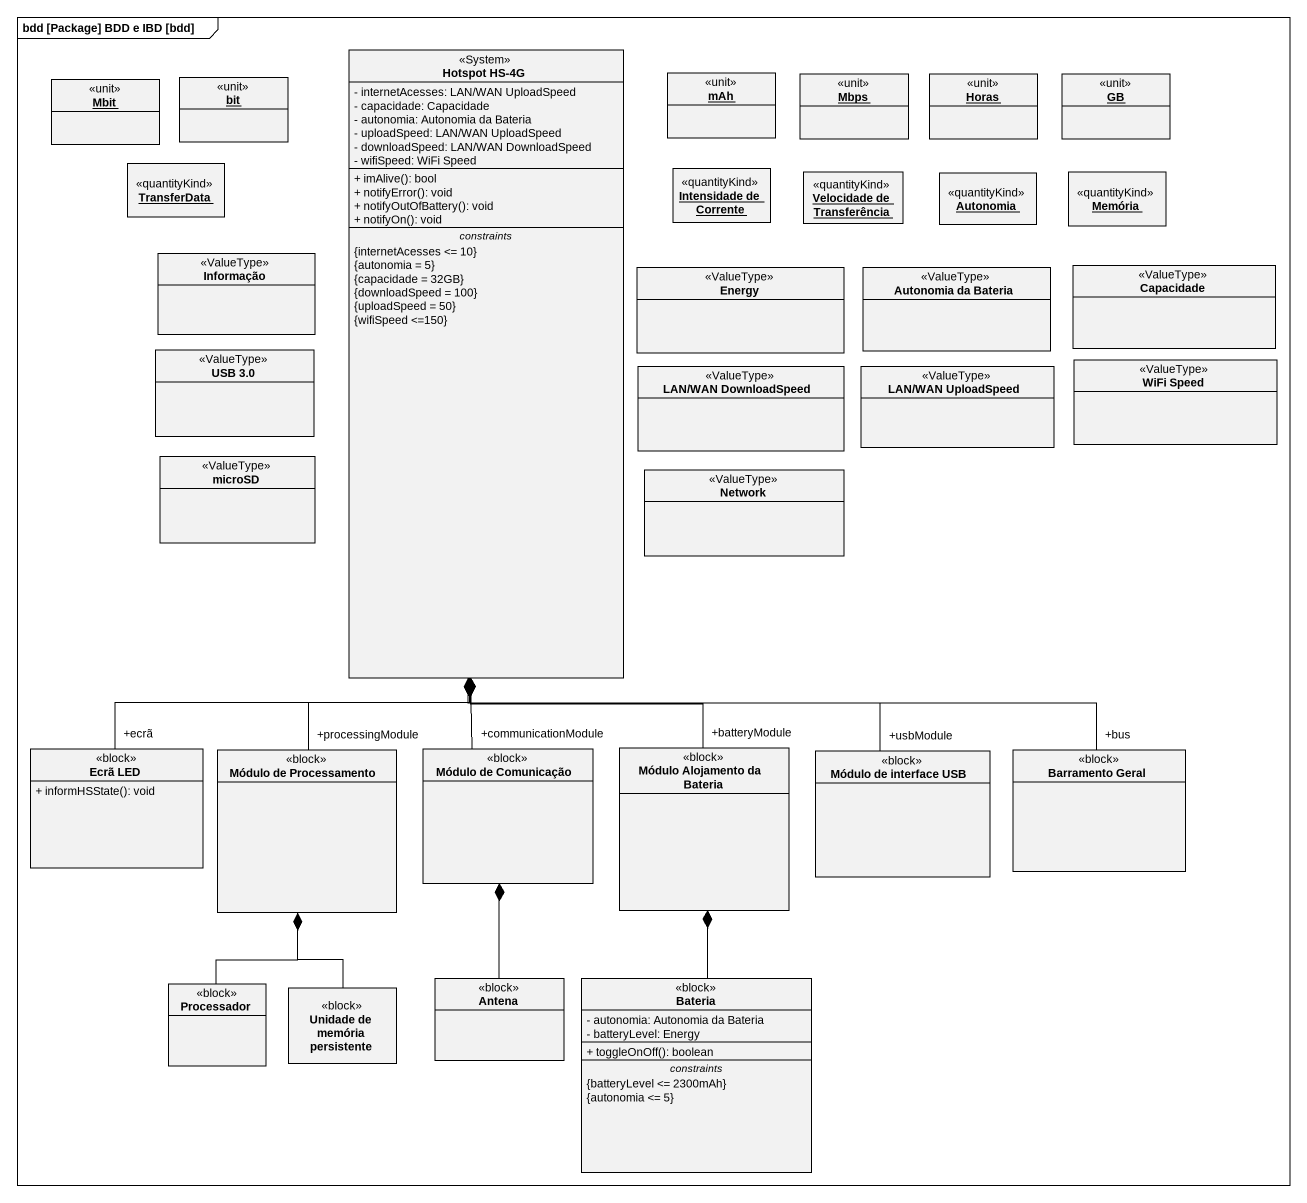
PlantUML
@startuml
mainframe bdd [Package] BDD e IBD [bdd]
hide circle
hide empty members
skinparam classAttributeIconSize 0
class "Hotspot HS-4G" as Hotspot_HS_4G <<System>> {
  - internetAcesses: LAN/WAN UploadSpeed
  - capacidade: Capacidade
  - autonomia: Autonomia da Bateria
  - uploadSpeed: LAN/WAN UploadSpeed
  - downloadSpeed: LAN/WAN DownloadSpeed
  - wifiSpeed: WiFi Speed
  --
  + imAlive(): bool
  + notifyError(): void
  + notifyOutOfBattery(): void
  + notifyOn(): void
  -- constraints --
  {internetAcesses <= 10}
  {autonomia = 5}
  {capacidade = 32GB}
  {downloadSpeed = 100}
  {uploadSpeed = 50}
  {wifiSpeed <=150}
}
object Mbit <<unit>>
object bit <<unit>>
object mAh <<unit>>
object Mbps <<unit>>
object Horas <<unit>>
object GB <<unit>>
object TransferData <<quantityKind>>
object "Intensidade de Corrente" as Intensidade_de_Corrente <<quantityKind>>
object "Velocidade de Transferência" as Velocidade_de_Transferência <<quantityKind>>
object Autonomia <<quantityKind>>
object Memória <<quantityKind>>
class Informação <<ValueType>>
class Energy <<ValueType>>
class "Autonomia da Bateria" as Autonomia_da_Bateria <<ValueType>>
class Capacidade <<ValueType>>
class "USB 3.0" as USB_3_0 <<ValueType>>
class "LAN/WAN DownloadSpeed" as LAN_WAN_DownloadSpeed <<ValueType>>
class "LAN/WAN UploadSpeed" as LAN_WAN_UploadSpeed <<ValueType>>
class "WiFi Speed" as WiFi_Speed <<ValueType>>
class microSD <<ValueType>>
class "Network" as Network_ <<ValueType>>
class "Ecrã LED" as Ecrã_LED <<block>> {
  + informHSState(): void
}
class "Módulo de Processamento" as Módulo_de_Processamento <<block>>
class "Módulo de Comunicação" as Módulo_de_Comunicação <<block>>
class "Módulo Alojamento da Bateria" as Módulo_Alojamento_da_Bateria <<block>>
class "Barramento Geral" as Barramento_Geral <<block>>
class "Módulo de interface USB" as Módulo_de_interface_USB <<block>>
class Processador <<block>>
class "Unidade de memória persistente" as Unidade_de_memória <<block>>
class Antena <<block>>
class Bateria <<block>> {
  - autonomia: Autonomia da Bateria
  - batteryLevel: Energy
  --
  + toggleOnOff(): boolean
  -- constraints --
  {batteryLevel <= 2300mAh}
  {autonomia <= 5}
}
Ecrã_LED "+ecrã" -up-* Hotspot_HS_4G
Módulo_de_Processamento "+processingModule" -up-* Hotspot_HS_4G
Módulo_de_Comunicação "+communicationModule" -up-* Hotspot_HS_4G
Módulo_Alojamento_da_Bateria "+batteryModule" -up-* Hotspot_HS_4G
Barramento_Geral "+bus" -up-* Hotspot_HS_4G
Módulo_de_interface_USB "+usbModule" -up-* Hotspot_HS_4G
Processador -up-* Módulo_de_Processamento
Unidade_de_memória -up-* Módulo_de_Processamento
Antena -up-* Módulo_de_Comunicação
Bateria -up-* Módulo_Alojamento_da_Bateria
@enduml
